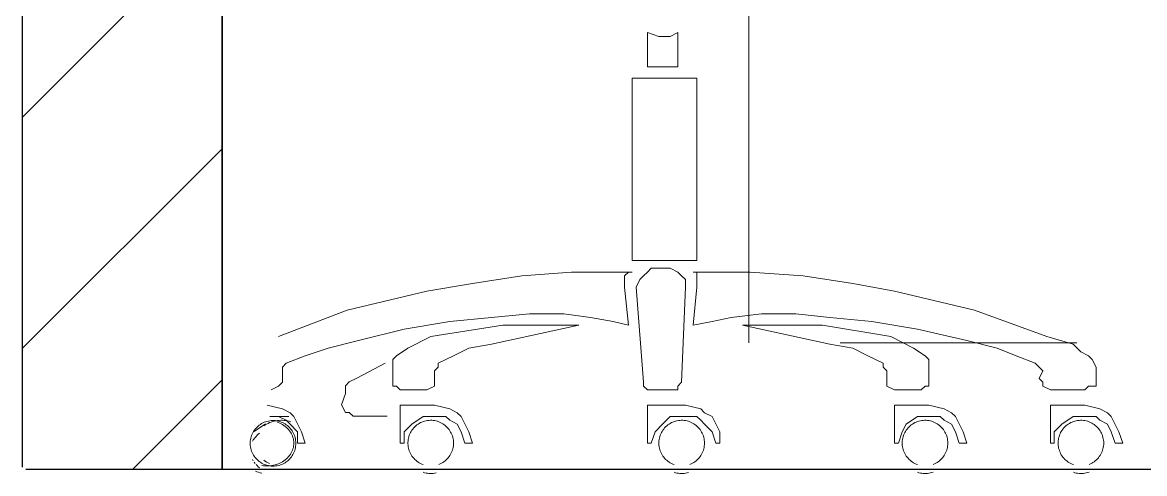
# Model space of a CAD drawing. Header units: inches. Extents: x 159.49 to 167.2, y 195.51 to 204.04.
# Drawn here: x 159.712 to 160.562, y 199.948 to 200.29 of the extents above; entities that cross this region are included whole.
import ezdxf

# ---------------------------------------------------------------- set-up
doc = ezdxf.new("R2010")
doc.units = ezdxf.units.IN
doc.header["$MEASUREMENT"] = 0
doc.layers.add('A-FURN', color=7, linetype='Continuous', lineweight=18)
doc.layers.add('A-WALL-FULL-EXT', color=7, linetype='Continuous')

msp = doc.modelspace()

# ---------------------------------------------------------------- hatches: boundary and pattern name
at = {"layer": 'A-WALL-FULL-EXT'}
h = msp.add_hatch(dxfattribs=at)
h.set_pattern_fill('ANSI31', color=256, scale=0.991306)
h.set_pattern_definition([(45, (147.39636, 185.97495), (-0.08761986, 0.08761986), [])])
h.paths.add_polyline_path([(159.86328, 203.57962), (159.71204, 203.57962), (159.71204, 199.95144), (159.86328, 199.95144)])

# ---------------------------------------------------------------- linework, layer by layer
for p, q in [((159.86328, 199.95144), (159.86328, 200.69492)), ((159.71458, 199.95144), (165.66241, 199.95144)), ((159.71458, 199.95144), (159.86328, 199.95144))]:
    msp.add_line(p, q)
at = {"lineweight": 0}
for p, q in [((159.89622, 199.98577), (159.88758, 199.98)), ((159.88694, 199.97352), (159.88639, 199.97253)), ((159.88757, 199.97448), (159.88694, 199.97352)), ((159.88826, 199.9754), (159.88757, 199.97448)), ((159.88902, 199.97629), (159.88826, 199.9754)), ((159.88984, 199.97713), (159.88902, 199.97629)), ((159.89072, 199.97792), (159.88984, 199.97713)), ((159.89166, 199.97866), (159.89072, 199.97792)), ((159.88639, 199.95867), (159.88694, 199.95768)), ((159.88757, 199.95672), (159.88826, 199.9558)), ((159.88852, 199.94988), (159.88968, 199.94942)), ((159.88902, 199.95492), (159.88984, 199.95408)), ((159.88968, 199.94942), (159.89088, 199.94903)), ((159.88984, 199.95408), (159.89072, 199.95328)), ((159.89072, 199.95328), (159.89166, 199.95254)), ((159.89088, 199.94903), (159.8921, 199.94871)), ((159.8921, 199.94871), (159.89334, 199.94845)), ((159.89334, 199.95425), (159.8946, 199.95406))]:
    msp.add_line(p, q, dxfattribs=at)
msp.add_lwpolyline([(159.91913, 199.97209), (159.91902, 199.97318), (159.91885, 199.97426), (159.91861, 199.97533), (159.9183, 199.97639), (159.91792, 199.97742), (159.91748, 199.97842), (159.91698, 199.9794), (159.91642, 199.98034), (159.9158, 199.98124), (159.91512, 199.9821), (159.91439, 199.98292), (159.9136, 199.98369), (159.91278, 199.98441), (159.9119, 199.98507), (159.91099, 199.98568), (159.91004, 199.98623), (159.90906, 199.98671), (159.90805, 199.98714), (159.90701, 199.9875), (159.90595, 199.98779), (159.90488, 199.98801), (159.90379, 199.98817), (159.9027, 199.98826), (159.9016, 199.98827), (159.90051, 199.98822), (159.89942, 199.9881), (159.89834, 199.98791), (159.89727, 199.98765), (159.89622, 199.98733), (159.8952, 199.98693), (159.8942, 199.98648), (159.89324, 199.98596), (159.8923, 199.98538), (159.89141, 199.98475), (159.89056, 199.98406), (159.88975, 199.98331), (159.889, 199.98252), (159.88829, 199.98168), (159.88764, 199.98079), (159.88705, 199.97987), (159.88652, 199.97891), (159.88604, 199.97792), (159.88564, 199.9769), (159.88529, 199.97586), (159.88502, 199.9748), (159.88481, 199.97372), (159.88467, 199.97264), (159.8846, 199.97154), (159.8846, 199.97045), (159.88467, 199.96935), (159.88481, 199.96826), (159.88502, 199.96719), (159.88529, 199.96612), (159.88564, 199.96508), (159.88604, 199.96406), (159.88652, 199.96307), (159.88705, 199.96212), (159.88764, 199.96119), (159.88829, 199.96031), (159.889, 199.95947), (159.88975, 199.95868), (159.89056, 199.95793), (159.89141, 199.95724), (159.8923, 199.9566), (159.89324, 199.95603), (159.8942, 199.95551), (159.8952, 199.95505), (159.89622, 199.95466), (159.89727, 199.95434), (159.89834, 199.95408), (159.89942, 199.95389), (159.90051, 199.95376), (159.9016, 199.95371), (159.9027, 199.95373), (159.90379, 199.95382), (159.90488, 199.95397), (159.90595, 199.9542), (159.90701, 199.95449), (159.90805, 199.95485), (159.90906, 199.95527), (159.91004, 199.95576), (159.91099, 199.95631), (159.9119, 199.95692), (159.91278, 199.95758), (159.9136, 199.9583), (159.91439, 199.95907), (159.91512, 199.95988), (159.9158, 199.96075), (159.91642, 199.96165), (159.91698, 199.96259), (159.91748, 199.96357), (159.91792, 199.96457), (159.9183, 199.9656), (159.91861, 199.96665), (159.91885, 199.96772), (159.91902, 199.96881), (159.91913, 199.9699), (159.91916, 199.97099)], close=True, dxfattribs=at)
at = {"layer": 'A-FURN'}
for p, q in [((160.26235, 200.35268), (160.26235, 200.04713)), ((160.33161, 200.04713), (160.51086, 200.04713)), ((159.96536, 200.02038), (159.98677, 200.03166))]:
    msp.add_line(p, q, dxfattribs=at)
at = {"layer": 'A-FURN', "lineweight": 0}
for p, q in [((160.18552, 200.28221), (160.19416, 200.27933)), ((160.18552, 200.25628), (160.18552, 200.28221)), ((160.18552, 200.28221), (160.18552, 200.28221)), ((160.19416, 200.27933), (160.20281, 200.27933)), ((160.20281, 200.27933), (160.20857, 200.28221)), ((160.20857, 200.28221), (160.20857, 200.25628)), ((160.20857, 200.25628), (160.18552, 200.25628)), ((160.174, 200.10944), (160.174, 200.2477)), ((160.174, 200.2477), (160.22297, 200.2477)), ((160.22297, 200.2477), (160.22297, 200.10944)), ((160.22297, 200.10944), (160.174, 200.10944)), ((160.09047, 200.09791), (160.12791, 200.10079)), ((160.12791, 200.10079), (160.174, 200.10079)), ((160.17112, 200.10079), (160.16824, 200.09791)), ((160.174, 200.10079), (160.17112, 200.10079)), ((160.18552, 200.10079), (160.18264, 200.09791)), ((160.1884, 200.10367), (160.18552, 200.10079)), ((160.19705, 200.10367), (160.1884, 200.10367)), ((160.20281, 200.10367), (160.19705, 200.10367)), ((160.19705, 200.10367), (160.19705, 200.10367)), ((160.20857, 200.10079), (160.20281, 200.10367)), ((160.21145, 200.09791), (160.20857, 200.10079)), ((160.2633, 200.10079), (160.22009, 200.10079)), ((160.22009, 200.10079), (160.22297, 200.10079)), ((160.22297, 200.10079), (160.22297, 200.09791)), ((160.30362, 200.09791), (160.2633, 200.10079)), ((160.01845, 200.08639), (160.05302, 200.09215)), ((160.05302, 200.09215), (160.09047, 200.09791)), ((160.16824, 200.09791), (160.16824, 200.08927)), ((160.17976, 200.09503), (160.17688, 200.08927)), ((160.18264, 200.09791), (160.17976, 200.09503)), ((160.21433, 200.09503), (160.21145, 200.09791)), ((160.21433, 200.08927), (160.21433, 200.09503)), ((160.22297, 200.09791), (160.22297, 200.08927)), ((160.34107, 200.09215), (160.30362, 200.09791)), ((160.37276, 200.08639), (160.34107, 200.09215)), ((159.95796, 200.07199), (160.01845, 200.08639)), ((160.16824, 200.08927), (160.17112, 200.06047)), ((160.17688, 200.08927), (160.18264, 200.01726)), ((160.21145, 200.01726), (160.21433, 200.08927)), ((160.22297, 200.08927), (160.22009, 200.06047)), ((160.43325, 200.07199), (160.37276, 200.08639)), ((159.90611, 200.05183), (159.95796, 200.07199)), ((160.09623, 200.06911), (160.06742, 200.06623)), ((160.12215, 200.06911), (160.09623, 200.06911)), ((160.14232, 200.06623), (160.12215, 200.06911)), ((160.24889, 200.06623), (160.27194, 200.06911)), ((160.27194, 200.06911), (160.29786, 200.06911)), ((160.29786, 200.06911), (160.32379, 200.06623)), ((160.48798, 200.05183), (160.43325, 200.07199)), ((160.03574, 200.06335), (160.00117, 200.05759)), ((160.02133, 200.05183), (160.07606, 200.06047)), ((160.06742, 200.06623), (160.03574, 200.06335)), ((160.13367, 200.06047), (160.06742, 200.04606)), ((160.07606, 200.06047), (160.10487, 200.06047)), ((160.10487, 200.06047), (160.13367, 200.06047)), ((160.13367, 200.06047), (160.13367, 200.06047)), ((160.1596, 200.06335), (160.14232, 200.06623)), ((160.17112, 200.06047), (160.1596, 200.06335)), ((160.17112, 200.06047), (160.17112, 200.06047)), ((160.22009, 200.06047), (160.23449, 200.06335)), ((160.22009, 200.06047), (160.22009, 200.06047)), ((160.23449, 200.06335), (160.24889, 200.06623)), ((160.25754, 200.06047), (160.32379, 200.04606)), ((160.28634, 200.06047), (160.25754, 200.06047)), ((160.25754, 200.06047), (160.25754, 200.06047)), ((160.31803, 200.06047), (160.28634, 200.06047)), ((160.36988, 200.05183), (160.31803, 200.06047)), ((160.32379, 200.06623), (160.35547, 200.06335)), ((160.35547, 200.06335), (160.39004, 200.05759)), ((160.00117, 200.05759), (159.9666, 200.04894)), ((160.00405, 200.04318), (160.02133, 200.05183)), ((160.38716, 200.04318), (160.36988, 200.05183)), ((160.39004, 200.05759), (160.42749, 200.04894)), ((160.50814, 200.04606), (160.48798, 200.05183)), ((159.94356, 200.04318), (159.92628, 200.03742)), ((159.9666, 200.04894), (159.94356, 200.04318)), ((159.99541, 200.03742), (160.00405, 200.04318)), ((160.05014, 200.04318), (160.03862, 200.03742)), ((160.06742, 200.04606), (160.05014, 200.04318)), ((160.32379, 200.04606), (160.34107, 200.04318)), ((160.34107, 200.04318), (160.35259, 200.03742)), ((160.3958, 200.03742), (160.38716, 200.04318)), ((160.42749, 200.04894), (160.45053, 200.04318)), ((160.45053, 200.04318), (160.46493, 200.03742)), ((160.5139, 200.0403), (160.50814, 200.04606)), ((159.92628, 200.03742), (159.91187, 200.03166)), ((159.99253, 200.03454), (159.99541, 200.03742)), ((159.99253, 200.02878), (159.99253, 200.03454)), ((160.03862, 200.03742), (160.02709, 200.03166)), ((160.35259, 200.03742), (160.36412, 200.03166)), ((160.39868, 200.03454), (160.3958, 200.03742)), ((160.39868, 200.02878), (160.39868, 200.03454)), ((160.46493, 200.03742), (160.47934, 200.03166)), ((160.51966, 200.03742), (160.5139, 200.0403)), ((160.52254, 200.03454), (160.51966, 200.03742)), ((160.52542, 200.02878), (160.52254, 200.03454)), ((159.91187, 200.03166), (159.90899, 200.02878)), ((159.90899, 200.02878), (159.90899, 200.0259)), ((159.90899, 200.0259), (159.90899, 200.02014)), ((159.99253, 200.02014), (159.99253, 200.02878)), ((160.02709, 200.02878), (160.02421, 200.0259)), ((160.02421, 200.0259), (160.02421, 200.02014)), ((160.02709, 200.03166), (160.02709, 200.02878)), ((160.36412, 200.03166), (160.36412, 200.02878)), ((160.36412, 200.02878), (160.367, 200.0259)), ((160.367, 200.0259), (160.367, 200.02014)), ((160.39868, 200.02014), (160.39868, 200.02878)), ((160.47934, 200.03166), (160.48222, 200.02878)), ((160.48222, 200.02878), (160.4851, 200.0259)), ((160.4851, 200.0259), (160.48222, 200.02014)), ((160.52542, 200.02014), (160.52542, 200.02878)), ((159.90899, 200.01726), (159.90611, 200.01438)), ((159.90899, 200.02014), (159.90899, 200.01726)), ((159.95671, 200.01462), (159.9596, 200.0175)), ((159.9596, 200.0175), (159.96536, 200.02038)), ((159.99253, 200.01438), (159.99253, 200.02014)), ((160.02421, 200.02014), (160.02421, 200.01726)), ((160.02421, 200.01726), (160.02421, 200.01438)), ((160.18264, 200.01726), (160.18264, 200.01438)), ((160.20857, 200.01438), (160.21145, 200.01726)), ((160.367, 200.02014), (160.367, 200.01726)), ((160.367, 200.01726), (160.367, 200.01438)), ((160.39868, 200.01438), (160.39868, 200.02014)), ((160.48222, 200.02014), (160.4851, 200.01726)), ((160.4851, 200.01726), (160.4851, 200.01438)), ((160.52542, 200.01438), (160.52542, 200.02014)), ((159.90611, 200.01438), (159.90035, 200.0115)), ((159.95383, 200.00021), (159.95671, 200.00886)), ((159.95671, 200.00886), (159.95671, 200.01462)), ((159.99541, 200.01438), (159.99253, 200.01438)), ((159.99829, 200.0115), (159.99541, 200.01438)), ((160.01845, 200.0115), (159.99829, 200.0115)), ((160.02421, 200.01438), (160.01845, 200.0115)), ((160.18264, 200.01438), (160.18552, 200.0115)), ((160.18552, 200.0115), (160.19705, 200.0115)), ((160.19705, 200.0115), (160.20857, 200.0115)), ((160.20857, 200.0115), (160.20857, 200.01438)), ((160.367, 200.01438), (160.37276, 200.0115)), ((160.37276, 200.0115), (160.39292, 200.0115)), ((160.39292, 200.0115), (160.3958, 200.01438)), ((160.3958, 200.01438), (160.39868, 200.01438)), ((160.4851, 200.01438), (160.49086, 200.0115)), ((160.49086, 200.0115), (160.51678, 200.0115)), ((160.51678, 200.0115), (160.51966, 200.01438)), ((160.51966, 200.01438), (160.52254, 200.01438)), ((160.52254, 200.01438), (160.52542, 200.01438)), ((159.89747, 199.99998), (159.90899, 199.9971)), ((159.95671, 199.99445), (159.95383, 200.00021)), ((159.99829, 199.97117), (159.99829, 199.99998)), ((159.99829, 199.99998), (160.02421, 199.99998)), ((160.02421, 199.99998), (160.03574, 199.9971)), ((160.18552, 199.97117), (160.18552, 199.99998)), ((160.18552, 199.99998), (160.21433, 199.99998)), ((160.21433, 199.99998), (160.22585, 199.9971)), ((160.37276, 199.97117), (160.37276, 199.99998)), ((160.37276, 199.99998), (160.39868, 199.99998)), ((160.39868, 199.99998), (160.4102, 199.9971)), ((160.49086, 199.97117), (160.49086, 199.99998)), ((160.49086, 199.99998), (160.51678, 199.99998)), ((160.51678, 199.99998), (160.52831, 199.9971)), ((159.90818, 199.99133), (159.89954, 199.99133)), ((159.90611, 199.99133), (159.90323, 199.99133)), ((159.91187, 199.98845), (159.90611, 199.99133)), ((159.91394, 199.99133), (159.90818, 199.99133)), ((159.90899, 199.9971), (159.91475, 199.99421)), ((159.91475, 199.99421), (159.91764, 199.99133)), ((159.91764, 199.99133), (159.9234, 199.97981)), ((159.9596, 199.99445), (159.95671, 199.99445)), ((159.96248, 199.99157), (159.9596, 199.99445)), ((159.9884, 199.99157), (159.96248, 199.99157)), ((160.01557, 199.99133), (160.00693, 199.98557)), ((160.02421, 199.99133), (160.01557, 199.99133)), ((160.02709, 199.99133), (160.02421, 199.99133)), ((160.03286, 199.99133), (160.02709, 199.99133)), ((160.03574, 199.98845), (160.03286, 199.99133)), ((160.03574, 199.9971), (160.0415, 199.99421)), ((160.0415, 199.99421), (160.04438, 199.99133)), ((160.04438, 199.99133), (160.05014, 199.97981)), ((160.20281, 199.99133), (160.19705, 199.98557)), ((160.21433, 199.99133), (160.20281, 199.99133)), ((160.21721, 199.99133), (160.21433, 199.99133)), ((160.22297, 199.99133), (160.21721, 199.99133)), ((160.22585, 199.98845), (160.22297, 199.99133)), ((160.22585, 199.9971), (160.22873, 199.99421)), ((160.22873, 199.99421), (160.23449, 199.99133)), ((160.23449, 199.99133), (160.24025, 199.97981)), ((160.39004, 199.99133), (160.3814, 199.98557)), ((160.39868, 199.99133), (160.39004, 199.99133)), ((160.40444, 199.99133), (160.39868, 199.99133)), ((160.40732, 199.99133), (160.40444, 199.99133)), ((160.4102, 199.98845), (160.40732, 199.99133)), ((160.4102, 199.9971), (160.41596, 199.99421)), ((160.41596, 199.99421), (160.41885, 199.99133)), ((160.41885, 199.99133), (160.42461, 199.97981)), ((160.50814, 199.99133), (160.4995, 199.98557)), ((160.51678, 199.99133), (160.50814, 199.99133)), ((160.52254, 199.99133), (160.51678, 199.99133)), ((160.52542, 199.99133), (160.52254, 199.99133)), ((160.52831, 199.98845), (160.52542, 199.99133)), ((160.52831, 199.9971), (160.53407, 199.99421)), ((160.53407, 199.99421), (160.53695, 199.99133)), ((160.53695, 199.99133), (160.54271, 199.97981)), ((159.89597, 199.98492), (159.89498, 199.98423)), ((159.89701, 199.98556), (159.89597, 199.98492)), ((159.8981, 199.98614), (159.89701, 199.98556)), ((159.89923, 199.98666), (159.8981, 199.98614)), ((159.90039, 199.98711), (159.89923, 199.98666)), ((159.90159, 199.9875), (159.90039, 199.98711)), ((159.90281, 199.98783), (159.90159, 199.9875)), ((159.90405, 199.98809), (159.90281, 199.98783)), ((159.90531, 199.98828), (159.90405, 199.98809)), ((159.90585, 199.98689), (159.90467, 199.98732)), ((159.90658, 199.9884), (159.90531, 199.98828)), ((159.90699, 199.9864), (159.90585, 199.98689)), ((159.90786, 199.98845), (159.90658, 199.9884)), ((159.9081, 199.98586), (159.90699, 199.9864)), ((159.90914, 199.98843), (159.90786, 199.98845)), ((159.90917, 199.98525), (159.9081, 199.98586)), ((159.91042, 199.98835), (159.90914, 199.98843)), ((159.91019, 199.98458), (159.90917, 199.98525)), ((159.91115, 199.98387), (159.91019, 199.98458)), ((159.91168, 199.98819), (159.91042, 199.98835)), ((159.91206, 199.9831), (159.91115, 199.98387)), ((159.91294, 199.98797), (159.91168, 199.98819)), ((159.91475, 199.98557), (159.91187, 199.98845)), ((159.91292, 199.98228), (159.91206, 199.9831)), ((159.91371, 199.98142), (159.91292, 199.98228)), ((159.91417, 199.98767), (159.91294, 199.98797)), ((159.91538, 199.98732), (159.91417, 199.98767)), ((159.92052, 199.97981), (159.91475, 199.98557)), ((160.00693, 199.98557), (160.00117, 199.97981)), ((160.00775, 199.98185), (160.0071, 199.98097)), ((160.00845, 199.98269), (160.00775, 199.98185)), ((160.00921, 199.98349), (160.00845, 199.98269)), ((160.01002, 199.98423), (160.00921, 199.98349)), ((160.01087, 199.98492), (160.01002, 199.98423)), ((160.01176, 199.98556), (160.01087, 199.98492)), ((160.01269, 199.98614), (160.01176, 199.98556)), ((160.01366, 199.98666), (160.01269, 199.98614)), ((160.01466, 199.98711), (160.01366, 199.98666)), ((160.01568, 199.9875), (160.01466, 199.98711)), ((160.01673, 199.98783), (160.01568, 199.9875)), ((160.01779, 199.98809), (160.01673, 199.98783)), ((160.01887, 199.98828), (160.01779, 199.98809)), ((160.01996, 199.9884), (160.01887, 199.98828)), ((160.02106, 199.98845), (160.01996, 199.9884)), ((160.02216, 199.98843), (160.02106, 199.98845)), ((160.02325, 199.98835), (160.02216, 199.98843)), ((160.02433, 199.98819), (160.02325, 199.98835)), ((160.02541, 199.98797), (160.02433, 199.98819)), ((160.02647, 199.98767), (160.02541, 199.98797)), ((160.0275, 199.98732), (160.02647, 199.98767)), ((160.02851, 199.98689), (160.0275, 199.98732)), ((160.0295, 199.9864), (160.02851, 199.98689)), ((160.03045, 199.98586), (160.0295, 199.9864)), ((160.03136, 199.98525), (160.03045, 199.98586)), ((160.03223, 199.98458), (160.03136, 199.98525)), ((160.03306, 199.98387), (160.03223, 199.98458)), ((160.03384, 199.9831), (160.03306, 199.98387)), ((160.03457, 199.98228), (160.03384, 199.9831)), ((160.03525, 199.98142), (160.03457, 199.98228)), ((160.0415, 199.98557), (160.03574, 199.98845)), ((160.04438, 199.97981), (160.0415, 199.98557)), ((160.19705, 199.98557), (160.19128, 199.97981)), ((160.19786, 199.98185), (160.19721, 199.98097)), ((160.19857, 199.98269), (160.19786, 199.98185)), ((160.19932, 199.98349), (160.19857, 199.98269)), ((160.20013, 199.98423), (160.19932, 199.98349)), ((160.20098, 199.98492), (160.20013, 199.98423)), ((160.20187, 199.98556), (160.20098, 199.98492)), ((160.20281, 199.98614), (160.20187, 199.98556)), ((160.20377, 199.98666), (160.20281, 199.98614)), ((160.20477, 199.98711), (160.20377, 199.98666)), ((160.2058, 199.9875), (160.20477, 199.98711)), ((160.20684, 199.98783), (160.2058, 199.9875)), ((160.20791, 199.98809), (160.20684, 199.98783)), ((160.20899, 199.98828), (160.20791, 199.98809)), ((160.21008, 199.9884), (160.20899, 199.98828)), ((160.21117, 199.98845), (160.21008, 199.9884)), ((160.21227, 199.98843), (160.21117, 199.98845)), ((160.21336, 199.98835), (160.21227, 199.98843)), ((160.21445, 199.98819), (160.21336, 199.98835)), ((160.21552, 199.98797), (160.21445, 199.98819)), ((160.21658, 199.98767), (160.21552, 199.98797)), ((160.21762, 199.98732), (160.21658, 199.98767)), ((160.21863, 199.98689), (160.21762, 199.98732)), ((160.21961, 199.9864), (160.21863, 199.98689)), ((160.22056, 199.98586), (160.21961, 199.9864)), ((160.22147, 199.98525), (160.22056, 199.98586)), ((160.22235, 199.98458), (160.22147, 199.98525)), ((160.22317, 199.98387), (160.22235, 199.98458)), ((160.22396, 199.9831), (160.22317, 199.98387)), ((160.22469, 199.98228), (160.22396, 199.9831)), ((160.22537, 199.98142), (160.22469, 199.98228)), ((160.22873, 199.98557), (160.22585, 199.98845)), ((160.23449, 199.97981), (160.22873, 199.98557)), ((160.3814, 199.98557), (160.37852, 199.97981)), ((160.38222, 199.98185), (160.38157, 199.98097)), ((160.38292, 199.98269), (160.38222, 199.98185)), ((160.38368, 199.98349), (160.38292, 199.98269)), ((160.38448, 199.98423), (160.38368, 199.98349)), ((160.38533, 199.98492), (160.38448, 199.98423)), ((160.38623, 199.98556), (160.38533, 199.98492)), ((160.38716, 199.98614), (160.38623, 199.98556)), ((160.38813, 199.98666), (160.38716, 199.98614)), ((160.38912, 199.98711), (160.38813, 199.98666)), ((160.39015, 199.9875), (160.38912, 199.98711)), ((160.3912, 199.98783), (160.39015, 199.9875)), ((160.39226, 199.98809), (160.3912, 199.98783)), ((160.39334, 199.98828), (160.39226, 199.98809)), ((160.39443, 199.9884), (160.39334, 199.98828)), ((160.39553, 199.98845), (160.39443, 199.9884)), ((160.39662, 199.98843), (160.39553, 199.98845)), ((160.39772, 199.98835), (160.39662, 199.98843)), ((160.3988, 199.98819), (160.39772, 199.98835)), ((160.39988, 199.98797), (160.3988, 199.98819)), ((160.40093, 199.98767), (160.39988, 199.98797)), ((160.40197, 199.98732), (160.40093, 199.98767)), ((160.40298, 199.98689), (160.40197, 199.98732)), ((160.40396, 199.9864), (160.40298, 199.98689)), ((160.40491, 199.98586), (160.40396, 199.9864)), ((160.40583, 199.98525), (160.40491, 199.98586)), ((160.4067, 199.98458), (160.40583, 199.98525)), ((160.40753, 199.98387), (160.4067, 199.98458)), ((160.40831, 199.9831), (160.40753, 199.98387)), ((160.40904, 199.98228), (160.40831, 199.9831)), ((160.40972, 199.98142), (160.40904, 199.98228)), ((160.41596, 199.98557), (160.4102, 199.98845)), ((160.41885, 199.97981), (160.41596, 199.98557)), ((160.4995, 199.98557), (160.49374, 199.97981)), ((160.50032, 199.98185), (160.49967, 199.98097)), ((160.50102, 199.98269), (160.50032, 199.98185)), ((160.50178, 199.98349), (160.50102, 199.98269)), ((160.50258, 199.98423), (160.50178, 199.98349)), ((160.50344, 199.98492), (160.50258, 199.98423)), ((160.50433, 199.98556), (160.50344, 199.98492)), ((160.50526, 199.98614), (160.50433, 199.98556)), ((160.50623, 199.98666), (160.50526, 199.98614)), ((160.50723, 199.98711), (160.50623, 199.98666)), ((160.50825, 199.9875), (160.50723, 199.98711)), ((160.5093, 199.98783), (160.50825, 199.9875)), ((160.51036, 199.98809), (160.5093, 199.98783)), ((160.51144, 199.98828), (160.51036, 199.98809)), ((160.51253, 199.9884), (160.51144, 199.98828)), ((160.51363, 199.98845), (160.51253, 199.9884)), ((160.51473, 199.98843), (160.51363, 199.98845)), ((160.51582, 199.98835), (160.51473, 199.98843)), ((160.5169, 199.98819), (160.51582, 199.98835)), ((160.51798, 199.98797), (160.5169, 199.98819)), ((160.51903, 199.98767), (160.51798, 199.98797)), ((160.52007, 199.98732), (160.51903, 199.98767)), ((160.52108, 199.98689), (160.52007, 199.98732)), ((160.52206, 199.9864), (160.52108, 199.98689)), ((160.52301, 199.98586), (160.52206, 199.9864)), ((160.52393, 199.98525), (160.52301, 199.98586)), ((160.5248, 199.98458), (160.52393, 199.98525)), ((160.52563, 199.98387), (160.5248, 199.98458)), ((160.52641, 199.9831), (160.52563, 199.98387)), ((160.52714, 199.98228), (160.52641, 199.9831)), ((160.52782, 199.98142), (160.52714, 199.98228)), ((160.53407, 199.98557), (160.52831, 199.98845)), ((160.53695, 199.97981), (160.53407, 199.98557)), ((159.91443, 199.98051), (159.91371, 199.98142)), ((159.91509, 199.97957), (159.91443, 199.98051)), ((159.91568, 199.9786), (159.91509, 199.97957)), ((159.91619, 199.97759), (159.91568, 199.9786)), ((159.91663, 199.97656), (159.91619, 199.97759)), ((159.91699, 199.97551), (159.91663, 199.97656)), ((159.91727, 199.97444), (159.91699, 199.97551)), ((159.91747, 199.97336), (159.91727, 199.97444)), ((159.91759, 199.97227), (159.91747, 199.97336)), ((159.92052, 199.97117), (159.92052, 199.97981)), ((159.9234, 199.97981), (159.92628, 199.97117)), ((160.00117, 199.97981), (160.00117, 199.97117)), ((160.00427, 199.9739), (160.00413, 199.97281)), ((160.00448, 199.97498), (160.00427, 199.9739)), ((160.00475, 199.97604), (160.00448, 199.97498)), ((160.00509, 199.97708), (160.00475, 199.97604)), ((160.0055, 199.9781), (160.00509, 199.97708)), ((160.00597, 199.97909), (160.0055, 199.9781)), ((160.00651, 199.98005), (160.00597, 199.97909)), ((160.0071, 199.98097), (160.00651, 199.98005)), ((160.03587, 199.98051), (160.03525, 199.98142)), ((160.03644, 199.97957), (160.03587, 199.98051)), ((160.03694, 199.9786), (160.03644, 199.97957)), ((160.03738, 199.97759), (160.03694, 199.9786)), ((160.03775, 199.97656), (160.03738, 199.97759)), ((160.03806, 199.97551), (160.03775, 199.97656)), ((160.0383, 199.97444), (160.03806, 199.97551)), ((160.03848, 199.97336), (160.0383, 199.97444)), ((160.03858, 199.97227), (160.03848, 199.97336)), ((160.04726, 199.97117), (160.04438, 199.97981)), ((160.05014, 199.97981), (160.05302, 199.97117)), ((160.19128, 199.97981), (160.1884, 199.97117)), ((160.19438, 199.9739), (160.19424, 199.97281)), ((160.19459, 199.97498), (160.19438, 199.9739)), ((160.19487, 199.97604), (160.19459, 199.97498)), ((160.19521, 199.97708), (160.19487, 199.97604)), ((160.19561, 199.9781), (160.19521, 199.97708)), ((160.19609, 199.97909), (160.19561, 199.9781)), ((160.19662, 199.98005), (160.19609, 199.97909)), ((160.19721, 199.98097), (160.19662, 199.98005)), ((160.22599, 199.98051), (160.22537, 199.98142)), ((160.22655, 199.97957), (160.22599, 199.98051)), ((160.22705, 199.9786), (160.22655, 199.97957)), ((160.22749, 199.97759), (160.22705, 199.9786)), ((160.22787, 199.97656), (160.22749, 199.97759)), ((160.22818, 199.97551), (160.22787, 199.97656)), ((160.22842, 199.97444), (160.22818, 199.97551)), ((160.22859, 199.97336), (160.22842, 199.97444)), ((160.2287, 199.97227), (160.22859, 199.97336)), ((160.23737, 199.97117), (160.23449, 199.97981)), ((160.24025, 199.97981), (160.24025, 199.97117)), ((160.37852, 199.97981), (160.37564, 199.97117)), ((160.37874, 199.9739), (160.3786, 199.97281)), ((160.37894, 199.97498), (160.37874, 199.9739)), ((160.37922, 199.97604), (160.37894, 199.97498)), ((160.37956, 199.97708), (160.37922, 199.97604)), ((160.37997, 199.9781), (160.37956, 199.97708)), ((160.38044, 199.97909), (160.37997, 199.9781)), ((160.38097, 199.98005), (160.38044, 199.97909)), ((160.38157, 199.98097), (160.38097, 199.98005)), ((160.41034, 199.98051), (160.40972, 199.98142)), ((160.4109, 199.97957), (160.41034, 199.98051)), ((160.41141, 199.9786), (160.4109, 199.97957)), ((160.41185, 199.97759), (160.41141, 199.9786)), ((160.41222, 199.97656), (160.41185, 199.97759)), ((160.41253, 199.97551), (160.41222, 199.97656)), ((160.41277, 199.97444), (160.41253, 199.97551)), ((160.41295, 199.97336), (160.41277, 199.97444)), ((160.41305, 199.97227), (160.41295, 199.97336)), ((160.42173, 199.97117), (160.41885, 199.97981)), ((160.42461, 199.97981), (160.42749, 199.97117)), ((160.49374, 199.97981), (160.49374, 199.97117)), ((160.49684, 199.9739), (160.4967, 199.97281)), ((160.49704, 199.97498), (160.49684, 199.9739)), ((160.49732, 199.97604), (160.49704, 199.97498)), ((160.49766, 199.97708), (160.49732, 199.97604)), ((160.49807, 199.9781), (160.49766, 199.97708)), ((160.49854, 199.97909), (160.49807, 199.9781)), ((160.49907, 199.98005), (160.49854, 199.97909)), ((160.49967, 199.98097), (160.49907, 199.98005)), ((160.52844, 199.98051), (160.52782, 199.98142)), ((160.52901, 199.97957), (160.52844, 199.98051)), ((160.52951, 199.9786), (160.52901, 199.97957)), ((160.52995, 199.97759), (160.52951, 199.9786)), ((160.53032, 199.97656), (160.52995, 199.97759)), ((160.53063, 199.97551), (160.53032, 199.97656)), ((160.53087, 199.97444), (160.53063, 199.97551)), ((160.53105, 199.97336), (160.53087, 199.97444)), ((160.53115, 199.97227), (160.53105, 199.97336)), ((160.53983, 199.97117), (160.53695, 199.97981)), ((160.54271, 199.97981), (160.54559, 199.97117)), ((159.91568, 199.96374), (159.91619, 199.96475)), ((159.91619, 199.96475), (159.91663, 199.96578)), ((159.91663, 199.96578), (159.91699, 199.96683)), ((159.91699, 199.96683), (159.91727, 199.9679)), ((159.91727, 199.9679), (159.91747, 199.96898)), ((159.91747, 199.96898), (159.91759, 199.97007)), ((159.91764, 199.97117), (159.91759, 199.97227)), ((159.91759, 199.97007), (159.91764, 199.97117)), ((159.92628, 199.97117), (159.92052, 199.97117)), ((159.92628, 199.97117), (159.92628, 199.97117)), ((160.00117, 199.97117), (159.99829, 199.97117)), ((160.00413, 199.97281), (160.00406, 199.97172)), ((160.00406, 199.97172), (160.00406, 199.97062)), ((160.00406, 199.97062), (160.00413, 199.96953)), ((160.00413, 199.96953), (160.00427, 199.96844)), ((160.00427, 199.96844), (160.00448, 199.96736)), ((160.00448, 199.96736), (160.00475, 199.9663)), ((160.00475, 199.9663), (160.00509, 199.96526)), ((160.00509, 199.96526), (160.0055, 199.96424)), ((160.03694, 199.96374), (160.03738, 199.96475)), ((160.03738, 199.96475), (160.03775, 199.96578)), ((160.03775, 199.96578), (160.03806, 199.96683)), ((160.03806, 199.96683), (160.0383, 199.9679)), ((160.0383, 199.9679), (160.03848, 199.96898)), ((160.03848, 199.96898), (160.03858, 199.97007)), ((160.03862, 199.97117), (160.03858, 199.97227)), ((160.03858, 199.97007), (160.03862, 199.97117)), ((160.05302, 199.97117), (160.04726, 199.97117)), ((160.05302, 199.97117), (160.05302, 199.97117)), ((160.1884, 199.97117), (160.18552, 199.97117)), ((160.19424, 199.97281), (160.19417, 199.97172)), ((160.19417, 199.97172), (160.19417, 199.97062)), ((160.19417, 199.97062), (160.19424, 199.96953)), ((160.19424, 199.96953), (160.19438, 199.96844)), ((160.19438, 199.96844), (160.19459, 199.96736)), ((160.19459, 199.96736), (160.19487, 199.9663)), ((160.19487, 199.9663), (160.19521, 199.96526)), ((160.19521, 199.96526), (160.19561, 199.96424)), ((160.22705, 199.96374), (160.22749, 199.96475)), ((160.22749, 199.96475), (160.22787, 199.96578)), ((160.22787, 199.96578), (160.22818, 199.96683)), ((160.22818, 199.96683), (160.22842, 199.9679)), ((160.22842, 199.9679), (160.22859, 199.96898)), ((160.22859, 199.96898), (160.2287, 199.97007)), ((160.22873, 199.97117), (160.2287, 199.97227)), ((160.2287, 199.97007), (160.22873, 199.97117)), ((160.24025, 199.97117), (160.23737, 199.97117)), ((160.24025, 199.97117), (160.24025, 199.97117)), ((160.37564, 199.97117), (160.37276, 199.97117)), ((160.3786, 199.97281), (160.37853, 199.97172)), ((160.37853, 199.97172), (160.37853, 199.97062)), ((160.37853, 199.97062), (160.3786, 199.96953)), ((160.3786, 199.96953), (160.37874, 199.96844)), ((160.37874, 199.96844), (160.37894, 199.96736)), ((160.37894, 199.96736), (160.37922, 199.9663)), ((160.37922, 199.9663), (160.37956, 199.96526)), ((160.37956, 199.96526), (160.37997, 199.96424)), ((160.41141, 199.96374), (160.41185, 199.96475)), ((160.41185, 199.96475), (160.41222, 199.96578)), ((160.41222, 199.96578), (160.41253, 199.96683)), ((160.41253, 199.96683), (160.41277, 199.9679)), ((160.41277, 199.9679), (160.41295, 199.96898)), ((160.41295, 199.96898), (160.41305, 199.97007)), ((160.41308, 199.97117), (160.41305, 199.97227)), ((160.41305, 199.97007), (160.41308, 199.97117)), ((160.42749, 199.97117), (160.42173, 199.97117)), ((160.42749, 199.97117), (160.42749, 199.97117)), ((160.49374, 199.97117), (160.49086, 199.97117)), ((160.4967, 199.97281), (160.49663, 199.97172)), ((160.49663, 199.97172), (160.49663, 199.97062)), ((160.49663, 199.97062), (160.4967, 199.96953)), ((160.4967, 199.96953), (160.49684, 199.96844)), ((160.49684, 199.96844), (160.49704, 199.96736)), ((160.49704, 199.96736), (160.49732, 199.9663)), ((160.49732, 199.9663), (160.49766, 199.96526)), ((160.49766, 199.96526), (160.49807, 199.96424)), ((160.52951, 199.96374), (160.52995, 199.96475)), ((160.52995, 199.96475), (160.53032, 199.96578)), ((160.53032, 199.96578), (160.53063, 199.96683)), ((160.53063, 199.96683), (160.53087, 199.9679)), ((160.53087, 199.9679), (160.53105, 199.96898)), ((160.53105, 199.96898), (160.53115, 199.97007)), ((160.53119, 199.97117), (160.53115, 199.97227)), ((160.53115, 199.97007), (160.53119, 199.97117)), ((160.54559, 199.97117), (160.53983, 199.97117)), ((160.54559, 199.97117), (160.54559, 199.97117)), ((159.89498, 199.95811), (159.89597, 199.95742)), ((159.89597, 199.95742), (159.89701, 199.95678)), ((159.89701, 199.95678), (159.8981, 199.9562)), ((159.8981, 199.9562), (159.89923, 199.95569)), ((159.90699, 199.95594), (159.9081, 199.95648)), ((159.9081, 199.95648), (159.90917, 199.95709)), ((159.90917, 199.95709), (159.91019, 199.95776)), ((159.91019, 199.95776), (159.91115, 199.95847)), ((159.91115, 199.95847), (159.91206, 199.95924)), ((159.91206, 199.95924), (159.91292, 199.96006)), ((159.91292, 199.96006), (159.91371, 199.96092)), ((159.91371, 199.96092), (159.91443, 199.96183)), ((159.91443, 199.96183), (159.91509, 199.96277)), ((159.91509, 199.96277), (159.91568, 199.96374)), ((160.0055, 199.96424), (160.00597, 199.96325)), ((160.00597, 199.96325), (160.00651, 199.96229)), ((160.00651, 199.96229), (160.0071, 199.96137)), ((160.0071, 199.96137), (160.00775, 199.96049)), ((160.00775, 199.96049), (160.00845, 199.95965)), ((160.00845, 199.95965), (160.00921, 199.95885)), ((160.00921, 199.95885), (160.01002, 199.95811)), ((160.01002, 199.95811), (160.01087, 199.95742)), ((160.01087, 199.95742), (160.01176, 199.95678)), ((160.01176, 199.95678), (160.01269, 199.9562)), ((160.01269, 199.9562), (160.01366, 199.95569)), ((160.0295, 199.95594), (160.03045, 199.95648)), ((160.03045, 199.95648), (160.03136, 199.95709)), ((160.03136, 199.95709), (160.03223, 199.95776)), ((160.03223, 199.95776), (160.03306, 199.95847)), ((160.03306, 199.95847), (160.03384, 199.95924)), ((160.03384, 199.95924), (160.03457, 199.96006)), ((160.03457, 199.96006), (160.03525, 199.96092)), ((160.03525, 199.96092), (160.03587, 199.96183)), ((160.03587, 199.96183), (160.03644, 199.96277)), ((160.03644, 199.96277), (160.03694, 199.96374)), ((160.19561, 199.96424), (160.19609, 199.96325)), ((160.19609, 199.96325), (160.19662, 199.96229)), ((160.19662, 199.96229), (160.19721, 199.96137)), ((160.19721, 199.96137), (160.19786, 199.96049)), ((160.19786, 199.96049), (160.19857, 199.95965)), ((160.19857, 199.95965), (160.19932, 199.95885)), ((160.19932, 199.95885), (160.20013, 199.95811)), ((160.20013, 199.95811), (160.20098, 199.95742)), ((160.20098, 199.95742), (160.20187, 199.95678)), ((160.20187, 199.95678), (160.20281, 199.9562)), ((160.20281, 199.9562), (160.20377, 199.95569)), ((160.21961, 199.95594), (160.22056, 199.95648)), ((160.22056, 199.95648), (160.22147, 199.95709)), ((160.22147, 199.95709), (160.22235, 199.95776)), ((160.22235, 199.95776), (160.22317, 199.95847)), ((160.22317, 199.95847), (160.22396, 199.95924)), ((160.22396, 199.95924), (160.22469, 199.96006)), ((160.22469, 199.96006), (160.22537, 199.96092)), ((160.22537, 199.96092), (160.22599, 199.96183)), ((160.22599, 199.96183), (160.22655, 199.96277)), ((160.22655, 199.96277), (160.22705, 199.96374)), ((160.37997, 199.96424), (160.38044, 199.96325)), ((160.38044, 199.96325), (160.38097, 199.96229)), ((160.38097, 199.96229), (160.38157, 199.96137)), ((160.38157, 199.96137), (160.38222, 199.96049)), ((160.38222, 199.96049), (160.38292, 199.95965)), ((160.38292, 199.95965), (160.38368, 199.95885)), ((160.38368, 199.95885), (160.38448, 199.95811)), ((160.38448, 199.95811), (160.38533, 199.95742)), ((160.38533, 199.95742), (160.38623, 199.95678)), ((160.38623, 199.95678), (160.38716, 199.9562)), ((160.38716, 199.9562), (160.38813, 199.95569)), ((160.40396, 199.95594), (160.40491, 199.95648)), ((160.40491, 199.95648), (160.40583, 199.95709)), ((160.40583, 199.95709), (160.4067, 199.95776)), ((160.4067, 199.95776), (160.40753, 199.95847)), ((160.40753, 199.95847), (160.40831, 199.95924)), ((160.40831, 199.95924), (160.40904, 199.96006)), ((160.40904, 199.96006), (160.40972, 199.96092)), ((160.40972, 199.96092), (160.41034, 199.96183)), ((160.41034, 199.96183), (160.4109, 199.96277)), ((160.4109, 199.96277), (160.41141, 199.96374)), ((160.49807, 199.96424), (160.49854, 199.96325)), ((160.49854, 199.96325), (160.49907, 199.96229)), ((160.49907, 199.96229), (160.49967, 199.96137)), ((160.49967, 199.96137), (160.50032, 199.96049)), ((160.50032, 199.96049), (160.50102, 199.95965)), ((160.50102, 199.95965), (160.50178, 199.95885)), ((160.50178, 199.95885), (160.50258, 199.95811)), ((160.50258, 199.95811), (160.50344, 199.95742)), ((160.50344, 199.95742), (160.50433, 199.95678)), ((160.50433, 199.95678), (160.50526, 199.9562)), ((160.50526, 199.9562), (160.50623, 199.95569)), ((160.52206, 199.95594), (160.52301, 199.95648)), ((160.52301, 199.95648), (160.52393, 199.95709)), ((160.52393, 199.95709), (160.5248, 199.95776)), ((160.5248, 199.95776), (160.52563, 199.95847)), ((160.52563, 199.95847), (160.52641, 199.95924)), ((160.52641, 199.95924), (160.52714, 199.96006)), ((160.52714, 199.96006), (160.52782, 199.96092)), ((160.52782, 199.96092), (160.52844, 199.96183)), ((160.52844, 199.96183), (160.52901, 199.96277)), ((160.52901, 199.96277), (160.52951, 199.96374)), ((159.8946, 199.95406), (159.89587, 199.95394)), ((159.89587, 199.95394), (159.89715, 199.95389)), ((159.89715, 199.95389), (159.89843, 199.95391)), ((159.89843, 199.95391), (159.89971, 199.95399)), ((159.89971, 199.95399), (159.90097, 199.95415)), ((159.90097, 199.95415), (159.90223, 199.95437)), ((159.90223, 199.95437), (159.90346, 199.95467)), ((159.90346, 199.95467), (159.90467, 199.95503)), ((159.90467, 199.95503), (159.90585, 199.95545)), ((159.90585, 199.95545), (159.90699, 199.95594)), ((160.01366, 199.95569), (160.01466, 199.95523)), ((160.01466, 199.95523), (160.01568, 199.95484)), ((160.01568, 199.94903), (160.01673, 199.94871)), ((160.01673, 199.94871), (160.01779, 199.94845)), ((160.01779, 199.94845), (160.01887, 199.94826)), ((160.01887, 199.94826), (160.01996, 199.94813)), ((160.01996, 199.94813), (160.02106, 199.94808)), ((160.02106, 199.94808), (160.02216, 199.9481)), ((160.02216, 199.9481), (160.02325, 199.94819)), ((160.02325, 199.94819), (160.02433, 199.94834)), ((160.02433, 199.94834), (160.02541, 199.94857)), ((160.0275, 199.95503), (160.02851, 199.95545)), ((160.02851, 199.95545), (160.0295, 199.95594)), ((160.20377, 199.95569), (160.20477, 199.95523)), ((160.20477, 199.95523), (160.2058, 199.95484)), ((160.2058, 199.94903), (160.20684, 199.94871)), ((160.20684, 199.94871), (160.20791, 199.94845)), ((160.20791, 199.94845), (160.20899, 199.94826)), ((160.20899, 199.94826), (160.21008, 199.94813)), ((160.21008, 199.94813), (160.21117, 199.94808)), ((160.21117, 199.94808), (160.21227, 199.9481)), ((160.21227, 199.9481), (160.21336, 199.94819)), ((160.21336, 199.94819), (160.21445, 199.94834)), ((160.21445, 199.94834), (160.21552, 199.94857)), ((160.21552, 199.94857), (160.21658, 199.94886)), ((160.21762, 199.95503), (160.21863, 199.95545)), ((160.21863, 199.95545), (160.21961, 199.95594)), ((160.38813, 199.95569), (160.38912, 199.95523)), ((160.38912, 199.95523), (160.39015, 199.95484)), ((160.39015, 199.94903), (160.3912, 199.94871)), ((160.3912, 199.94871), (160.39226, 199.94845)), ((160.39226, 199.94845), (160.39334, 199.94826)), ((160.39334, 199.94826), (160.39443, 199.94813)), ((160.39443, 199.94813), (160.39553, 199.94808)), ((160.39553, 199.94808), (160.39662, 199.9481)), ((160.39662, 199.9481), (160.39772, 199.94819)), ((160.39772, 199.94819), (160.3988, 199.94834)), ((160.3988, 199.94834), (160.39988, 199.94857)), ((160.39988, 199.94857), (160.40093, 199.94886)), ((160.40093, 199.94886), (160.40197, 199.94922)), ((160.40197, 199.95503), (160.40298, 199.95545)), ((160.40298, 199.95545), (160.40396, 199.95594)), ((160.50623, 199.95569), (160.50723, 199.95523)), ((160.50723, 199.95523), (160.50825, 199.95484)), ((160.50825, 199.94903), (160.5093, 199.94871)), ((160.5093, 199.94871), (160.51036, 199.94845)), ((160.51036, 199.94845), (160.51144, 199.94826)), ((160.51144, 199.94826), (160.51253, 199.94813)), ((160.51253, 199.94813), (160.51363, 199.94808)), ((160.51363, 199.94808), (160.51473, 199.9481)), ((160.51473, 199.9481), (160.51582, 199.94819)), ((160.51582, 199.94819), (160.5169, 199.94834)), ((160.5169, 199.94834), (160.51798, 199.94857)), ((160.51798, 199.94857), (160.51903, 199.94886)), ((160.51903, 199.94886), (160.52007, 199.94922)), ((160.52007, 199.95503), (160.52108, 199.95545)), ((160.52108, 199.95545), (160.52206, 199.95594))]:
    msp.add_line(p, q, dxfattribs=at)
at = {"layer": 'A-WALL-FULL-EXT'}
for p, q in [((159.71204, 199.95299), (159.71204, 203.58116)), ((159.86328, 203.57962), (159.86328, 199.95144))]:
    msp.add_line(p, q, dxfattribs=at)

doc.saveas('drawing.dxf')
